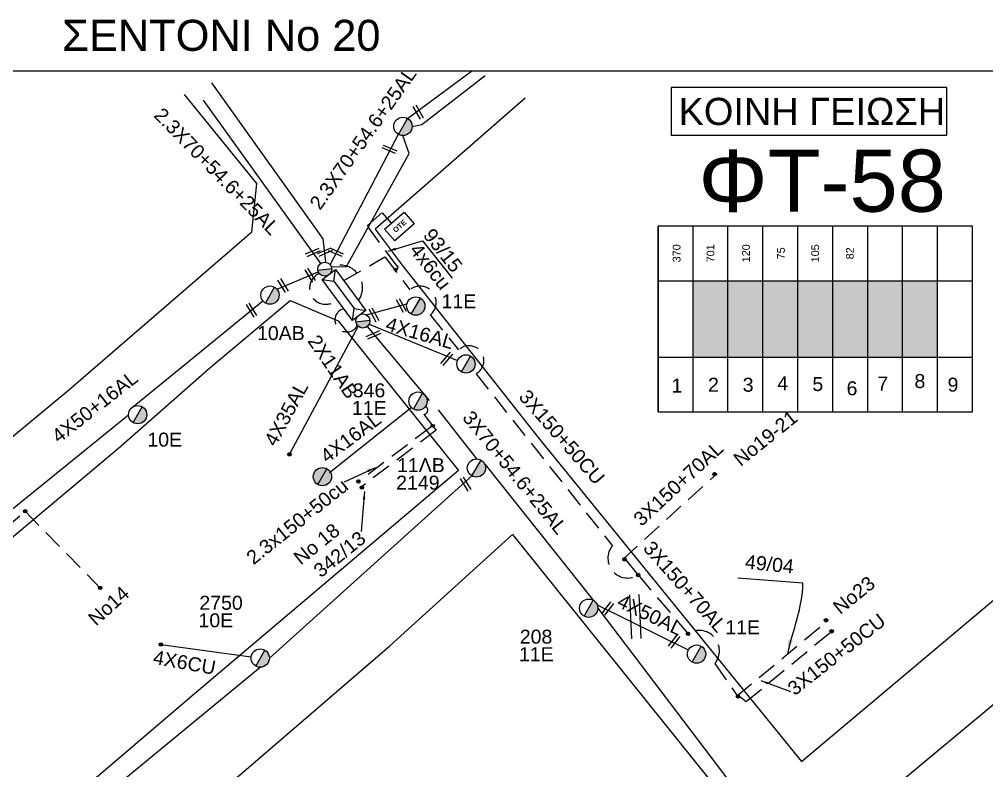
# Model space of a CAD drawing. Header units: millimetres. Extents: x 1266 to 3066, y 765 to 1784.
# Drawn here: x 1540.8 to 1665.4, y 1675.3 to 1772.1 of the extents above; entities that cross this region are included whole.
import ezdxf
from ezdxf.enums import TextEntityAlignment as Align

# ---------------------------------------------------------------- set-up
doc = ezdxf.new("R2010")
doc.units = ezdxf.units.MM
doc.linetypes.add('DASHED', pattern=[19.05, 12.7, -6.35])
for name, color, linetype in [('Pillar OTE', 7, 'Continuous'), ('Άγνωστα', 7, 'Continuous'), ('Ασφαλειοκιβώτια Χ.Τ 9 αναχωρήσεων', 7, 'Continuous'), ('Γυμνά εναέρια ΧΤ (3Φ)   4x35AL', 7, 'Continuous'), ('Γυμνά εναέρια ΧΤ (3Φ)   4x50AL', 7, 'Continuous'), ('Γυμνά εναέρια ΧΤ και ΦΟΠ (3Φ)   4x50+16AL', 7, 'Continuous'), ('Εναέρια παροχή ΧΤ 4x16', 7, 'SYN_LINE'), ('Επιγραφές - Σχήματα', 7, 'Continuous'), ('Καλώδια ΧΤ   3x150+50CU', 7, 'DASHED'), ('Καλώδια ΧΤ   3x150+70AL', 7, 'DASHED'), ('Καλώδια ΧΤ   4x6CU', 7, 'DASHED'), ('Μηχανική τομή', 7, 'Continuous'), ('Στύλος Ξύλινος', 7, 'Continuous'), ('Στύλος Ξύλινος @ 1', 7, 'Continuous'), ('Στύλος ΦΜ', 7, 'Continuous'), ('Στύλος ΦΜ @ 1', 7, 'Continuous'), ('Συνδέσεις', 7, 'Continuous'), ('Συνεστραμμένα ΧΤ   3x70+54.6+25 AL', 7, 'SYN_LINE'), ('Τομή', 7, 'Continuous'), ('Υποσταθμός εναέριος 2 στύλων', 7, 'Continuous'), ('Υποσταθμός πόλεως', 7, 'Continuous'), ('Υπόβαθρο ΔΕΗ', 7, 'Continuous'), ('Υπόγεια καλώδια Δικτύου ΧΤ και Παρ. ΧΤ - 3X150+70 AL', 7, 'DASHED'), ('Υπόγεια καλώδια Παροχών ΧΤ   4x16CU', 7, 'DASHED'), ('Υπόγεια καλώδια Παροχών ΧΤ   4x50AL', 7, 'DASHED')]:
    doc.layers.add(name, color=color, linetype=linetype)
doc.styles.get("Standard").update_dxf_attribs({"font": 'arial.ttf'})
doc.linetypes.add('SYN_LINE', pattern='A,0.5,-0.0001,["/\\/\\/\\/",Standard,S=0.1,R=0,X=0,Y=-0.05],-0.25', length=0.7501)
doc.dimstyles.new('ISO-25', dxfattribs={"dimtxt": 2.5, "dimasz": 2.5, "dimexe": 1.25, "dimexo": 0.625, "dimtad": 1, "dimtxsty": 'Standard', "dimcen": 2.5, "dimadec": 0, "dimazin": 0, "dimtfac": 1, "dimtmove": 0, "dimatfit": 3, "dimfxl": 1, "dimarcsym": 0})

# ---------------------------------------------------------------- blocks, each defined once
blk = doc.blocks.new('ΥΠΑΡΧΩΝ ΤΣΙΜΕΝΤΕΝΙΟΣ ΣΤΥΛΟΣ')
at = {"layer": 'Στύλος ΦΜ'}
blk.add_hatch(color=7, dxfattribs=at).paths.add_polyline_path([(-1.29, -2.28, 0.574793), (2.62, 0, 0.268822), (1.3, 2.27)])
at = {"layer": 'Στύλος ΦΜ', "color": 7}
blk.add_line((-1.29, -2.28), (1.3, 2.27), dxfattribs=at)
blk.add_circle((0, 0), 2.62, dxfattribs=at)
at = {"layer": 'Στύλος ΦΜ', "flags": 4}
for tag, p in [('ΑΡΙΘΜΟΣ', (-4.68, 8.05)), ('ΤΥΠΟΣ', (-4.91, 3.03))]:
    blk.add_attdef(tag, p, '', height=4, dxfattribs=at)
blk = doc.blocks.new('_ΣΥΝΔΕΣΗ')
at = {"layer": 'Συνδέσεις', "linetype": 'SYN_LINE', "ltscale": 40}
blk.add_hatch(color=256, dxfattribs=at).paths.add_polyline_path([(0.5, -0.01, 1), (-0.5, -0.01, 1)])
at = {"layer": 'Συνδέσεις'}
blk.add_circle((0, -0.01), 0.5, dxfattribs=at)
blk = doc.blocks.new('ΥΠΑΡΧΩΝ ΞΥΛΙΝΟΣ ΣΤΥΛΟΣ')
at = {"layer": 'Στύλος Ξύλινος'}
h = blk.add_hatch(color=7, dxfattribs=at)
h.paths.add_polyline_path([(-2.62, 0, 0.270008), (-1.29, -2.28), (1.3, 2.27, 0.576266)])
h.paths.add_polyline_path([(-1.29, -2.28, 0.574793), (2.62, 0, 0.268822), (1.3, 2.27)])
at = {"layer": 'Στύλος Ξύλινος', "color": 7}
blk.add_line((-1.29, -2.28), (1.3, 2.27), dxfattribs=at)
blk.add_circle((0, 0), 2.62, dxfattribs=at)
at = {"layer": 'Στύλος Ξύλινος', "flags": 4}
for tag, p in [('ΑΡΙΘΜΟΣ', (-4.91, 8.6)), ('ΤΥΠΟΣ', (-4.85, 3.39))]:
    blk.add_attdef(tag, p, '', height=4, dxfattribs=at)
blk = doc.blocks.new('ΑΣΦΑΛΕΙΟΚΙΒΩΤΙΟ ΥΠΟΣΤΑΘΜΟΥ 9 ΑΝΑΧΩΡΗΣΕΩΝ')
at = {"layer": 'Ασφαλειοκιβώτια Χ.Τ 9 αναχωρήσεων', "ltscale": 40}
for p, q in [((-23.8, 40.36), (24.02, 40.36)), ((-9.72, 40.36), (-9.72, -40.64)), ((9.94, 40.36), (9.94, -40.64)), ((-23.8, 31.36), (24.02, 31.36)), ((-23.8, 22.36), (24.02, 22.36)), ((-23.8, 13.36), (24.02, 13.36)), ((-23.8, 4.36), (24.02, 4.36)), ((-23.8, -4.64), (24.02, -4.64)), ((-23.8, -13.64), (24.02, -13.64)), ((-23.8, -22.64), (24.02, -22.64)), ((-23.8, -31.64), (24.02, -31.64))]:
    blk.add_line(p, q, dxfattribs=at)
at = {"layer": 'Ασφαλειοκιβώτια Χ.Τ 9 αναχωρήσεων'}
blk.add_lwpolyline([(-23.8, -40.64), (24.02, -40.64), (24.02, 40.36), (-23.8, 40.36)], close=True, dxfattribs=at)
for s, p in [('1', (-18.82, 36.91)), ('2', (-18.62, 27.51)), ('3', (-18.62, 18.57)), ('4', (-18.22, 9.65)), ('5', (-18.44, 0.61)), ('6', (-19.53, -8.2)), ('7', (-18.33, -16.12)), ('8', (-17.67, -25.69)), ('9', (-18.59, -34.23))]:
    blk.add_text(s, height=3.6, rotation=270, dxfattribs=at).set_placement(p)
at = {"layer": 'Ασφαλειοκιβώτια Χ.Τ 9 αναχωρήσεων', "ltscale": 40}
for tag, height, p in [('ΟΝΟΜΑ', 5, (-0.16, 44.31)), ('ΚΕΙΜΕΝΟ 1', 2, (17.06, 35.59)), ('ΚΕΙΜΕΝΟ 2', 2, (17.06, 26.88)), ('ΚΕΙΜΕΝΟ 3', 2, (17.06, 17.69)), ('ΚΕΙΜΕΝΟ 4', 2, (17.06, 8.71)), ('ΚΕΙΜΕΝΟ 5', 2, (17.06, -0.13)), ('ΚΕΙΜΕΝΟ 6', 2, (17.06, -9.05)), ('ΚΕΙΜΕΝΟ 7', 2, (17.06, -18.13)), ('ΚΕΙΜΕΝΟ 8', 2, (17.06, -26.85)), ('ΚΕΙΜΕΝΟ 9', 2, (17.06, -35.99)), ('ΣΧ', 2, (-0.1, -42.64))]:
    blk.add_attdef(tag, text='', height=height, dxfattribs=at).set_placement(p, align=Align.MIDDLE_CENTER)
blk = doc.blocks.new('ΥΠΟΣΤΑΘΜΟΣ ΕΝΑΕΡΙΟΣ ΕΠΙ 2 ΣΤΥΛΩΝ')
at = {"layer": 'Υποσταθμός εναέριος 2 στύλων', "linetype": 'Continuous'}
for points in [[(-11.97, -2.11, 0.574793), (-8.45, -0.07, 0.268822), (-9.64, 1.98)], [(9.68, -2.15, 0.574793), (13.19, -0.1, 0.268822), (12.01, 1.95)]]:
    blk.add_hatch(color=256, dxfattribs=at).paths.add_polyline_path(points)
for p, q in [((-11.97, -2.11), (-9.64, 1.98)), ((9.68, -2.15), (12.01, 1.95))]:
    blk.add_line(p, q, dxfattribs=at)
for centre in [(-10.81, -0.07), (10.84, -0.1)]:
    blk.add_circle(centre, 2.36, dxfattribs=at)
at = {"layer": 'Υποσταθμός πόλεως', "linetype": 'Continuous', "ltscale": 40}
blk.add_lwpolyline([(-8.57, 2.82), (8.57, 2.82), (8.57, -2.82), (-8.57, -2.82)], close=True, dxfattribs=at)
for points in [[(-5.75, 0), (-8.57, 2.82)], [(-8.57, -2.82), (-5.75, 0)], [(-5.75, 0), (5.75, 0)], [(5.75, 0), (8.57, 2.82)], [(8.57, -2.82), (5.75, 0)]]:
    blk.add_lwpolyline(points, dxfattribs=at)
at = {"layer": 'Υποσταθμός εναέριος 2 στύλων', "ltscale": 40, "flags": 1}
for tag, p in [('ΜΕΤΑΣΧΗΜΑΤΙΣΜΟΣ', (14.09, 2.51)), ('ΙΣΧΥΣ', (14.07, -0.28)), ('ΑΡΙΘΜΟΣ', (14.19, -3))]:
    blk.add_attdef(tag, p, '', height=1.8, dxfattribs=at)
blk = doc.blocks.new('ΜΗΧΑΝΙΚΗ ΤΟΜΗ')
at = {"layer": 'Μηχανική τομή', "ltscale": 40}
for p, q in [((-1.89, 0.78), (1.89, 0.78)), ((1.89, 0), (-1.89, 0))]:
    blk.add_line(p, q, dxfattribs=at)
blk = doc.blocks.new('ΤΟΜΗ')
at = {"layer": 'Τομή', "ltscale": 40}
for p, q in [((-5.68, 0), (5.68, 0)), ((5.68, -2.33), (-5.68, -2.33))]:
    blk.add_line(p, q, dxfattribs=at)
blk = doc.blocks.new('TSONTA XT1')
at = {"ltscale": 40}
h = blk.add_hatch(color=256, dxfattribs=at)
h.dxf.hatch_style = 1
h.paths.add_polyline_path([(595.96, 2487.66), (597.07, 2488.77), (595.96, 2489.87), (594.85, 2488.77)])
blk.add_lwpolyline([(594.85, 2488.77), (595.96, 2489.87), (597.07, 2488.77), (595.96, 2487.66)], close=True, dxfattribs=at)
blk = doc.blocks.new('PILLAR ΟΤΕ')
at = {"layer": 'Pillar OTE', "ltscale": 40}
blk.add_lwpolyline([(-3.31, 2.02), (3.39, 2.02), (3.39, -1.99), (-3.31, -1.99)], close=True, dxfattribs=at)
at = {"layer": 'Pillar OTE', "insert": (-1.81, 0.71), "char_height": 1.3575, "width": 109.961, "attachment_point": 1}
blk.add_mtext('{\\fArial|b1|i0|c161|p34;OTE}', dxfattribs=at)

msp = doc.modelspace()

# ---------------------------------------------------------------- hatches: boundary and pattern name
at = {"layer": 'Pillar OTE', "ltscale": 40}
h = msp.add_hatch(color=256, dxfattribs=at)
h.dxf.hatch_style = 1
h.paths.add_polyline_path([(1589.31, 1739.65), (1589.56, 1740.11), (1589.04, 1740.01)])
at = {"layer": 'Ασφαλειοκιβώτια Χ.Τ 9 αναχωρήσεων'}
for color, points in [(27, [(1627.61, 1738.43), (1627.61, 1728.6), (1632.11, 1728.6), (1632.11, 1738.43)]), (173, [(1632.11, 1738.43), (1632.11, 1728.6), (1636.61, 1728.6), (1636.61, 1738.43)]), (85, [(1636.61, 1738.43), (1636.61, 1728.6), (1641.11, 1728.6), (1641.11, 1738.43)]), (30, [(1641.11, 1738.43), (1641.11, 1728.6), (1645.61, 1728.6), (1645.61, 1738.43)]), (6, [(1645.61, 1738.43), (1645.61, 1728.6), (1650.11, 1728.6), (1650.11, 1738.43)]), (2, [(1650.11, 1738.43), (1650.11, 1728.6), (1654.61, 1728.6), (1654.61, 1738.43)]), (62, [(1654.61, 1738.43), (1654.61, 1728.6), (1659.11, 1728.6), (1659.11, 1738.43)])]:
    msp.add_hatch(color=color, dxfattribs=at).paths.add_polyline_path(points)

# ---------------------------------------------------------------- linework, layer by layer
at = {"layer": 'Pillar OTE', "ltscale": 40}
msp.add_lwpolyline([(1589.04, 1740.01), (1589.56, 1740.11), (1589.31, 1739.65), (1589.04, 1740.01)], dxfattribs=at)
at = {"layer": 'Άγνωστα', "color": 27, "linetype": 'SYN_LINE', "ltscale": 5}
msp.add_lwpolyline([(1585.51, 1734.05), (1590.74, 1735.48)], dxfattribs=at)
at = {"layer": 'Άγνωστα', "color": 30, "linetype": 'DASHED', "ltscale": 0.2}
for points in [[(1531.16, 1701.6), (1531.22, 1702.58), (1531.44, 1703.34), (1532.22, 1702.85), (1533.13, 1701.57), (1541.54, 1708.74)], [(1541.54, 1708.74), (1551.36, 1698.71)]]:
    msp.add_lwpolyline(points, dxfattribs=at)
at = {"layer": 'Άγνωστα', "linetype": 'DASHED', "ltscale": 0.2}
msp.add_arc((1582.13, 1737.57), 2.89, 324.9847, 113.0314, dxfattribs=at)
at = {"layer": 'Άγνωστα', "color": 30, "linetype": 'DASHED', "ltscale": 0.2}
msp.add_arc((1580.27, 1737.49), 2.07, 113.6892, 314.9701, dxfattribs=at)
at = {"layer": 'Άγνωστα', "color": 27, "linetype": 'DASHED', "ltscale": 0.2}
msp.add_arc((1582.98, 1733.38), 1.52, 104.4305, 334.3037, dxfattribs=at)
at = {"layer": 'Γυμνά εναέρια ΧΤ (3Φ)   4x35AL', "color": 27, "linetype": 'SYN_LINE', "ltscale": 20}
msp.add_lwpolyline([(1584.45, 1732.6), (1575.7, 1716.27)], dxfattribs=at)
at = {"layer": 'Γυμνά εναέρια ΧΤ (3Φ)   4x50AL', "color": 6, "linetype": 'SYN_LINE', "ltscale": 15}
msp.add_lwpolyline([(1627, 1690.83), (1615.28, 1696.62)], dxfattribs=at)
at = {"layer": 'Γυμνά εναέρια ΧΤ και ΦΟΠ (3Φ)   4x50+16AL', "color": 30}
for points in [[(1574, 1737.35), (1579.31, 1739.59)], [(1555.34, 1722.13), (1572.18, 1735.86)], [(1530.77, 1701.67), (1554.87, 1721.19)]]:
    msp.add_lwpolyline(points, dxfattribs=at)
at = {"layer": 'Εναέρια παροχή ΧΤ 4x16', "color": 27, "ltscale": 15}
msp.add_lwpolyline([(1585.87, 1732.84), (1597.26, 1728.17)], dxfattribs=at)
at = {"layer": 'Εναέρια παροχή ΧΤ 4x16', "color": 7, "ltscale": 15}
msp.add_lwpolyline([(1580.77, 1713.73), (1591.29, 1722.12)], dxfattribs=at)
at = {"layer": 'Επιγραφές - Σχήματα'}
msp.add_lwpolyline([(1299.42, 1765.51), (2825.92, 1765.51), (2825.92, 765.4), (1299.42, 765.4)], close=True, dxfattribs=at)
at = {"layer": 'Επιγραφές - Σχήματα', "color": 190}
msp.add_lwpolyline([(1624.79, 1757.2), (1660.3, 1757.2), (1660.3, 1763.37), (1624.79, 1763.37)], close=True, dxfattribs=at)
at = {"layer": 'Επιγραφές - Σχήματα', "ltscale": 0.2}
msp.add_lwpolyline([(1641.75, 1699.48), (1633.39, 1700.12)], dxfattribs=at)
at = {"layer": 'Καλώδια ΧΤ   3x150+50CU', "color": 6, "ltscale": 0.2}
for points in [[(1582.6, 1738.48), (1587.9, 1741.53), (1591.11, 1737.28)], [(1593.73, 1734.05), (1597.39, 1729.53)], [(1599.64, 1726.47), (1617.21, 1704.3)], [(1633.18, 1684.87), (1644.73, 1694.46)], [(1633.63, 1684.87), (1634.45, 1684.21), (1645.63, 1693.42)]]:
    msp.add_lwpolyline(points, dxfattribs=at)
at = {"layer": 'Καλώδια ΧΤ   3x150+50CU', "color": 27, "linetype": 'DASHED', "ltscale": 0.2}
msp.add_lwpolyline([(1593.13, 1722.27, -0.730475), (1592.93, 1721.22), (1593.89, 1719.98)], format="xyb", dxfattribs=at)
for points in [[(1593.84, 1719.62), (1584.69, 1712.69)], [(1594.21, 1719.54), (1594.49, 1719.18), (1584.95, 1711.95)]]:
    msp.add_lwpolyline(points, dxfattribs=at)
at = {"layer": 'Καλώδια ΧΤ   3x150+50CU', "linetype": 'Continuous', "ltscale": 0.2}
msp.add_lwpolyline([(1585.73, 1715.76), (1585.73, 1715.76)], dxfattribs=at)
at = {"layer": 'Καλώδια ΧΤ   3x150+50CU', "color": 6, "ltscale": 0.2}
for centre, radius, start, end in [((1592.43, 1735.67), 2.08, 308.8787, 129.3302), ((1598.73, 1728.16), 1.92, 298.3274, 134.5125), ((1619.19, 1702.69), 2.55, 141.0479, 301.7077)]:
    msp.add_arc(centre, radius, start, end, dxfattribs=at)
at = {"layer": 'Καλώδια ΧΤ   3x150+70AL', "color": 6, "ltscale": 0.2}
for points in [[(1620.53, 1700.53), (1618.77, 1702.77)], [(1620.53, 1700.53), (1626.96, 1692.95)], [(1630.42, 1689.11), (1633.27, 1685.06)]]:
    msp.add_lwpolyline(points, dxfattribs=at)
msp.add_arc((1628.39, 1690.76), 2.62, 321.01, 123.1349, dxfattribs=at)
at = {"layer": 'Καλώδια ΧΤ   4x6CU', "color": 27, "linetype": 'SYN_LINE', "ltscale": 15}
msp.add_lwpolyline([(1559.04, 1691.57), (1570.67, 1689.98)], dxfattribs=at)
at = {"layer": 'Συνεστραμμένα ΧΤ   3x70+54.6+25 AL', "color": 173, "ltscale": 10}
msp.add_lwpolyline([(1590.81, 1759.37), (1599.07, 1765.48)], dxfattribs=at)
at = {"layer": 'Συνεστραμμένα ΧΤ   3x70+54.6+25 AL', "color": 62, "ltscale": 20}
msp.add_lwpolyline([(1580.3, 1740.83), (1579.95, 1743.84), (1565.61, 1763.97)], dxfattribs=at)
at = {"layer": 'Συνεστραμμένα ΧΤ   3x70+54.6+25 AL', "color": 2, "ltscale": 12}
msp.add_lwpolyline([(1591.4, 1758.35), (1592.65, 1758.6), (1600.84, 1764.89)], dxfattribs=at)
at = {"layer": 'Συνεστραμμένα ΧΤ   3x70+54.6+25 AL', "color": 85, "ltscale": 20}
msp.add_lwpolyline([(1564.5, 1761.72), (1579.62, 1740.68)], dxfattribs=at)
at = {"layer": 'Συνεστραμμένα ΧΤ   3x70+54.6+25 AL', "color": 173, "ltscale": 20}
msp.add_lwpolyline([(1580.85, 1740.5), (1589.64, 1757.33)], dxfattribs=at)
at = {"layer": 'Συνεστραμμένα ΧΤ   3x70+54.6+25 AL', "color": 2, "ltscale": 20}
msp.add_lwpolyline([(1581, 1740.23), (1582.96, 1740.29), (1591.04, 1754.87), (1590.22, 1757.17)], dxfattribs=at)
at = {"layer": 'Συνεστραμμένα ΧΤ   3x70+54.6+25 AL', "color": 27, "ltscale": 15}
msp.add_lwpolyline([(1585.61, 1732.54), (1593.6, 1723.01)], dxfattribs=at)
at = {"layer": 'Συνεστραμμένα ΧΤ   3x70+54.6+25 AL', "color": 27, "ltscale": 10}
msp.add_lwpolyline([(1594.78, 1721.83), (1599.7, 1715.5)], dxfattribs=at)
at = {"layer": 'Συνεστραμμένα ΧΤ   3x70+54.6+25 AL', "color": 27, "ltscale": 20}
for points in [[(1600.8, 1714.76), (1614.75, 1697.27)], [(1573.01, 1689.82), (1599.12, 1713.3)], [(1615.34, 1696.25), (1639.28, 1664.72)], [(1538.39, 1661.1), (1571.83, 1688.64)]]:
    msp.add_lwpolyline(points, dxfattribs=at)
at = {"layer": 'Υπόβαθρο ΔΕΗ'}
for points in [[(1712.73, 1722.4), (1672.89, 1689.29), (1648.01, 1668.57), (1669.27, 1641.82), (1687.6, 1619.33), (1719.18, 1645.29), (1738.15, 1661.21), (1760.78, 1680.07), (1782.75, 1698.36), (1801.37, 1714.33), (1826.25, 1734.76), (1823.54, 1742.43), (1787.13, 1753.22), (1756.8, 1762.66)], [(1514, 1762.2), (1494.32, 1747.18), (1469.13, 1727.86), (1437.25, 1703.91), (1384.11, 1663.49), (1415.6, 1615.91), (1444.38, 1638.77), (1474.75, 1663.94), (1508.1, 1691.98), (1547.14, 1724.34), (1570.75, 1744.78), (1571.38, 1751.01), (1562.06, 1762.46)], [(1605.99, 1762), (1586.66, 1745.11), (1586.66, 1745.11), (1590.14, 1740.47), (1607.67, 1718.24), (1641.57, 1676.48), (1666.87, 1697.76), (1696.56, 1722.36), (1709.82, 1733.21)], [(1592.74, 1743.59), (1596.56, 1738.79)], [(1575.69, 1735.91), (1581.89, 1733.3), (1597.39, 1713.99), (1563.33, 1685.18), (1531.31, 1657.9), (1494.3, 1626.98), (1459.72, 1598.04), (1439.23, 1581.16), (1428.16, 1597.51), (1422.19, 1606.06), (1434.74, 1616.7), (1468.87, 1645.49), (1494.14, 1666.95), (1515.27, 1684.58), (1534.06, 1700.55), (1553.56, 1716.87), (1565.36, 1727.23), (1575.69, 1735.91)], [(1457.35, 1581.16), (1483.69, 1603.78), (1516.84, 1631.07), (1556.74, 1664.05), (1588.52, 1691.41), (1604.35, 1705.76), (1633.5, 1669.43), (1603.24, 1644.31), (1567.66, 1614.67), (1527.47, 1581.16)]]:
    msp.add_lwpolyline(points, dxfattribs=at)
at = {"layer": 'Υπόγεια καλώδια Δικτύου ΧΤ και Παρ. ΧΤ - 3X150+70 AL', "color": 6, "ltscale": 0.2}
msp.add_lwpolyline([(1618.54, 1702.54), (1630.62, 1713.54)], dxfattribs=at)
at = {"layer": 'Υπόγεια καλώδια Παροχών ΧΤ   4x16CU', "color": 6, "linetype": 'DASHED', "ltscale": 0.2}
msp.add_lwpolyline([(1589.56, 1740.11, 0.754707), (1589.48, 1740.34), (1585.61, 1745.52), (1587.55, 1747.22), (1588.72, 1745.88)], format="xyb", dxfattribs=at)

# ---------------------------------------------------------------- block references
at = {"layer": 'Pillar OTE', "xscale": 0.5, "yscale": 0.5, "zscale": 0.5, "rotation": 41.16078613281451}
msp.add_blockref('PILLAR ΟΤΕ', (1589.75, 1745.44), dxfattribs=at)
at = {"layer": 'Ασφαλειοκιβώτια Χ.Τ 9 αναχωρήσεων'}
ref = msp.add_blockref('ΑΣΦΑΛΕΙΟΚΙΒΩΤΙΟ ΥΠΟΣΤΑΘΜΟΥ 9 ΑΝΑΧΩΡΗΣΕΩΝ', (1643.29, 1733.46), dxfattribs=dict(at, xscale=0.5, yscale=0.5, zscale=0.5, rotation=90))
ref.add_attrib('ΚΕΙΜΕΝΟ 2', '701', dxfattribs={"ltscale": 40, "height": 1, "rotation": 90}).set_placement((1629.85, 1741.99), align=Align.MIDDLE_CENTER)
ref.add_attrib('ΚΕΙΜΕΝΟ 1', '370', dxfattribs={"ltscale": 40, "height": 1, "rotation": 90}).set_placement((1625.49, 1741.99), align=Align.MIDDLE_CENTER)
ref.add_attrib('ΚΕΙΜΕΝΟ 3', '120', dxfattribs={"ltscale": 40, "height": 1, "rotation": 90}).set_placement((1634.44, 1741.99), align=Align.MIDDLE_CENTER)
ref.add_attrib('ΚΕΙΜΕΝΟ 4', '75', dxfattribs={"ltscale": 40, "height": 1, "rotation": 90}).set_placement((1638.93, 1741.99), align=Align.MIDDLE_CENTER)
ref.add_attrib('ΚΕΙΜΕΝΟ 5', '105', dxfattribs={"ltscale": 40, "height": 1, "rotation": 90}).set_placement((1643.35, 1741.99), align=Align.MIDDLE_CENTER)
ref.add_attrib('ΚΕΙΜΕΝΟ 6', '82', dxfattribs={"ltscale": 40, "height": 1, "rotation": 90}).set_placement((1647.81, 1741.99), align=Align.MIDDLE_CENTER)
at = {"layer": 'Μηχανική τομή'}
for p, xscale, yscale, zscale, rotation in [((1592.35, 1760.3), 0.4999999999998501, 0.4999999999998501, 0.4999999999998501, 119.0791204577921), ((1588.55, 1755.58), 0.4999999999997848, 0.4999999999997848, 0.4999999999997848, 157.0402173811308), ((1578.54, 1742.28), 0.4999999999997695, 0.4999999999997695, 0.4999999999997695, 203.3989044125594), ((1580.09, 1742.33), 0.4999999999997695, 0.4999999999997695, 0.4999999999997695, 203.3989044125594), ((1581.67, 1742.31), 0.4999999999997848, 0.4999999999997848, 0.4999999999997848, 157.0402173811308), ((1578.44, 1739.28), 0.4999999999998547, 0.4999999999998547, 0.4999999999998547, 121.5648545212797), ((1574.93, 1737.93), 0.4999999999998547, 0.4999999999998547, 0.4999999999998547, 121.5648545212797), ((1570.88, 1734.78), 0.4999999999998547, 0.4999999999998547, 0.4999999999998547, 121.5648545212797), ((1590.2, 1735.36), 0.4999999999996178, 0.4999999999996178, 0.4999999999996178, 118.7462327806371), ((1586.67, 1734.15), 0.4999999999996178, 0.4999999999996178, 0.4999999999996178, 118.7462327806371), ((1586.37, 1731.65), 0.4999999999997695, 0.4999999999997695, 0.4999999999997695, 203.3989044125594), ((1595.71, 1728.52), 0.4999999999997881, 0.4999999999997881, 0.4999999999997881, 228.6403426830833), ((1598.47, 1712.35), 0.4999999999998547, 0.4999999999998547, 0.4999999999998547, 121.5648545212797), ((1616.46, 1696.32), 0.499999999999889, 0.499999999999889, 0.499999999999889, 232.7946901401043), ((1625.02, 1692.1), 0.499999999999889, 0.499999999999889, 0.499999999999889, 232.7946901401043)]:
    msp.add_blockref('ΜΗΧΑΝΙΚΗ ΤΟΜΗ', p, dxfattribs=dict(at, xscale=xscale, yscale=yscale, zscale=zscale, rotation=rotation))
at = {"layer": 'Στύλος Ξύλινος @ 1', "ltscale": 40, "xscale": 0.4499999999998181, "yscale": 0.4499999999998181, "zscale": 0.4499999999998181}
msp.add_blockref('ΥΠΑΡΧΩΝ ΞΥΛΙΝΟΣ ΣΤΥΛΟΣ', (1579.85, 1713.2), dxfattribs=at)
at = {"layer": 'Στύλος ΦΜ @ 1', "ltscale": 40, "xscale": 0.4499999999998181, "yscale": 0.4499999999998181, "zscale": 0.4499999999998181}
for p in [(1590.22, 1758.35), (1598.35, 1727.73)]:
    msp.add_blockref('ΥΠΑΡΧΩΝ ΤΣΙΜΕΝΤΕΝΙΟΣ ΣΤΥΛΟΣ', p, dxfattribs=at)
at = {"layer": 'Στύλος ΦΜ @ 1', "ltscale": 40}
ref = msp.add_blockref('ΥΠΑΡΧΩΝ ΤΣΙΜΕΝΤΕΝΙΟΣ ΣΤΥΛΟΣ', (1573.09, 1736.6), dxfattribs=dict(at, xscale=0.4499999999998181, yscale=0.4499999999998181, zscale=0.4499999999998181))
ref.add_attrib('ΤΥΠΟΣ', '10AB', (1571.42, 1730.81), dxfattribs={"layer": 'Στύλος ΦΜ', "height": 1.8, "flags": 4})
ref = msp.add_blockref('ΥΠΑΡΧΩΝ ΤΣΙΜΕΝΤΕΝΙΟΣ ΣΤΥΛΟΣ', (1591.88, 1735.19), dxfattribs=dict(at, xscale=0.4499999999998181, yscale=0.4499999999998181, zscale=0.4499999999998181))
ref.add_attrib('ΤΥΠΟΣ', '11E', (1595.2, 1734.9), dxfattribs={"layer": 'Στύλος ΦΜ', "height": 1.8, "flags": 4})
ref = msp.add_blockref('ΥΠΑΡΧΩΝ ΤΣΙΜΕΝΤΕΝΙΟΣ ΣΤΥΛΟΣ', (1592.16, 1722.94), dxfattribs=dict(at, xscale=0.4499999999998181, yscale=0.4499999999998181, zscale=0.4499999999998181))
ref.add_attrib('ΤΥΠΟΣ', '11E', (1583.65, 1721.16), dxfattribs={"layer": 'Στύλος ΦΜ', "height": 1.8, "flags": 4})
ref.add_attrib('ΑΡΙΘΜΟΣ', '346', (1583.76, 1723.43), dxfattribs={"layer": 'Στύλος ΦΜ', "height": 1.8, "flags": 4})
ref = msp.add_blockref('ΥΠΑΡΧΩΝ ΤΣΙΜΕΝΤΕΝΙΟΣ ΣΤΥΛΟΣ', (1556.04, 1721.19), dxfattribs=dict(at, xscale=0.4499999999998181, yscale=0.4499999999998181, zscale=0.4499999999998181))
ref.add_attrib('ΤΥΠΟΣ', '10E', (1557.29, 1717.08), dxfattribs={"layer": 'Στύλος ΦΜ', "height": 1.8, "flags": 4})
ref = msp.add_blockref('ΥΠΑΡΧΩΝ ΤΣΙΜΕΝΤΕΝΙΟΣ ΣΤΥΛΟΣ', (1599.7, 1714.32), dxfattribs=dict(at, xscale=0.4499999999998181, yscale=0.4499999999998181, zscale=0.4499999999998181))
ref.add_attrib('ΤΥΠΟΣ', '2149', (1589.35, 1711.53), dxfattribs={"layer": 'Στύλος ΦΜ', "height": 1.8, "flags": 4})
ref.add_attrib('ΑΡΙΘΜΟΣ', '11ΛΒ', (1589.46, 1713.79), dxfattribs={"layer": 'Στύλος ΦΜ', "height": 1.8, "flags": 4})
ref = msp.add_blockref('ΥΠΑΡΧΩΝ ΤΣΙΜΕΝΤΕΝΙΟΣ ΣΤΥΛΟΣ', (1571.83, 1689.82), dxfattribs=dict(at, xscale=0.4499999999998181, yscale=0.4499999999998181, zscale=0.4499999999998181))
ref.add_attrib('ΤΥΠΟΣ', '10E', (1563.88, 1693.79), dxfattribs={"layer": 'Στύλος ΦΜ', "height": 1.8, "flags": 4})
ref.add_attrib('ΑΡΙΘΜΟΣ', '2750', (1563.99, 1696.05), dxfattribs={"layer": 'Στύλος ΦΜ', "height": 1.8, "flags": 4})
ref = msp.add_blockref('ΥΠΑΡΧΩΝ ΤΣΙΜΕΝΤΕΝΙΟΣ ΣΤΥΛΟΣ', (1614.16, 1696.25), dxfattribs=dict(at, xscale=0.4499999999998181, yscale=0.4499999999998181, zscale=0.4499999999998181))
ref.add_attrib('ΤΥΠΟΣ', '11E', (1605.18, 1689.42), dxfattribs={"layer": 'Στύλος ΦΜ', "height": 1.8, "flags": 4})
ref.add_attrib('ΑΡΙΘΜΟΣ', '208', (1605.28, 1691.68), dxfattribs={"layer": 'Στύλος ΦΜ', "height": 1.8, "flags": 4})
ref = msp.add_blockref('ΥΠΑΡΧΩΝ ΤΣΙΜΕΝΤΕΝΙΟΣ ΣΤΥΛΟΣ', (1628.06, 1690.33), dxfattribs=dict(at, xscale=0.4499999999998181, yscale=0.4499999999998181, zscale=0.4499999999998181))
ref.add_attrib('ΤΥΠΟΣ', '11E', (1631.76, 1692.88), dxfattribs={"layer": 'Στύλος ΦΜ', "height": 1.8, "flags": 4})
at = {"layer": 'Συνδέσεις', "xscale": 0.2374492425644889, "yscale": 0.2374492425644889, "zscale": 0.2374492425644889, "rotation": 302.7974310830141}
msp.add_blockref('TSONTA XT1', (1020.66, 1518.61), dxfattribs=at)
at = {"layer": 'Συνδέσεις', "xscale": 0.4499999999998181, "yscale": 0.4499999999998181, "zscale": 0.4499999999998181}
for p in [(1575.6, 1716.08), (1584.48, 1712.58), (1630.39, 1713.54), (1584.93, 1711.8), (1541.55, 1708.75), (1618.77, 1702.55), (1620.53, 1700.53), (1551.21, 1698.87), (1644.73, 1694.69), (1626.96, 1692.95), (1645.46, 1693.28), (1559.03, 1691.57), (1633.4, 1684.88)]:
    msp.add_blockref('_ΣΥΝΔΕΣΗ', p, dxfattribs=at)
at = {"layer": 'Τομή', "xscale": 0.4999999999996945, "yscale": 0.4999999999996945, "zscale": 0.4999999999996945, "rotation": 272.639376335567}
msp.add_blockref('ΤΟΜΗ', (1620.75, 1695.18), dxfattribs=at)
at = {"layer": 'Υποσταθμός εναέριος 2 στύλων', "xscale": 0.3834827133085533, "yscale": 0.3834827133085533, "zscale": 0.3834827133085533, "rotation": 306.4827811793248}
msp.add_blockref('ΥΠΟΣΤΑΘΜΟΣ ΕΝΑΕΡΙΟΣ ΕΠΙ 2 ΣΤΥΛΩΝ', (1582.63, 1736.63), dxfattribs=at)

# ---------------------------------------------------------------- texts
at = {"layer": 'Γυμνά εναέρια ΧΤ (3Φ)   4x35AL', "color": 7, "insert": (1572.24, 1717.83), "char_height": 1.8, "width": 168.3718, "attachment_point": 1, "rotation": 61.4975}
msp.add_mtext('4X35AL', dxfattribs=at)
at = {"layer": 'Γυμνά εναέρια ΧΤ (3Φ)   4x50AL', "color": 7, "insert": (1618.44, 1698.15), "char_height": 1.8, "width": 168.3718, "attachment_point": 1, "rotation": 334.4248}
msp.add_mtext('4X50AL', dxfattribs=at)
at = {"layer": 'Γυμνά εναέρια ΧΤ και ΦΟΠ (3Φ)   4x50+16AL', "color": 7, "insert": (1544.76, 1718.85), "char_height": 1.8, "width": 168.3718, "attachment_point": 1, "rotation": 38.1722}
msp.add_mtext('4X50+16AL', dxfattribs=at)
at = {"layer": 'Εναέρια παροχή ΧΤ 4x16', "color": 7, "char_height": 1.8, "width": 168.3718, "attachment_point": 1}
for insert, rotation in [((1588.35, 1733.81), 343.9959), ((1579.36, 1716.3), 36.9109)]:
    msp.add_mtext('4X16AL', dxfattribs=dict(at, insert=insert, rotation=rotation))
at = {"layer": 'Επιγραφές - Σχήματα', "linetype": 'Continuous', "attachment_point": 1}
for s, insert, char_height, width in [('ΣΕΝΤΟΝΙ Νο 20', (1546.31, 1772.09), 4, 47.3344), ('ΦΤ-58', (1628.3, 1755.35), 8, 13.3189)]:
    msp.add_mtext(s, dxfattribs=dict(at, insert=insert, char_height=char_height, width=width))
at = {"layer": 'Επιγραφές - Σχήματα', "color": 190, "insert": (1625.74, 1762.03), "char_height": 3.5, "width": 35.1311, "attachment_point": 1}
msp.add_mtext('KOINH ΓΕΙΩΣΗ', dxfattribs=at)
at = {"layer": 'Επιγραφές - Σχήματα', "color": 7, "char_height": 1.8}
for s, insert, width, attachment_point, rotation in [('2X11AB', (1578.61, 1731.19), 27.8484, 4, 304.3526), ('No19-21', (1632.62, 1715.83), 168.3718, 1, 38.9839), ('Nο 18', (1575.93, 1703.12), 168.3718, 1, 38.9839), ('342/13', (1578.5, 1701.49), 168.3718, 1, 38.9839), ('49/04', (1634.42, 1703.16), 168.3718, 1, 354.008), ('No23', (1645.44, 1696.75), 168.3718, 1, 38.9839), ('No14', (1550.09, 1694.52), 27.8484, 4, 42.2781)]:
    msp.add_mtext(s, dxfattribs=dict(at, insert=insert, width=width, attachment_point=attachment_point, rotation=rotation))
at = {"layer": 'Καλώδια ΧΤ   3x150+50CU', "color": 7, "char_height": 1.8, "width": 168.3718, "attachment_point": 1}
for insert, rotation in [((1606.4, 1724.61), 311.1361), ((1639.59, 1686.31), 38.2872)]:
    msp.add_mtext('3X150+50CU', dxfattribs=dict(at, insert=insert, rotation=rotation))
at = {"layer": 'Καλώδια ΧΤ   3x150+70AL', "color": 7, "insert": (1622.42, 1705.1), "char_height": 1.8, "width": 168.3718, "attachment_point": 1, "rotation": 311.4196}
msp.add_mtext('3X150+70AL', dxfattribs=at)
at = {"layer": 'Καλώδια ΧΤ   4x6CU', "color": 7, "insert": (1558.25, 1690.86), "char_height": 1.8, "width": 168.3718, "attachment_point": 1, "rotation": 349.8473}
msp.add_mtext('4X6CU', dxfattribs=at)
at = {"layer": 'Συνεστραμμένα ΧΤ   3x70+54.6+25 AL', "color": 7, "char_height": 1.8, "width": 168.3718, "attachment_point": 1}
for s, insert, rotation in [('2.3X70+54.6+25AL', (1578.07, 1748.49), 54.6797), ('2.3X70+54.6+25AL', (1559.3, 1760.93), 314.46), ('3X70+54.6+25AL', (1599.18, 1721.9), 309.1463)]:
    msp.add_mtext(s, dxfattribs=dict(at, insert=insert, rotation=rotation))
at = {"layer": 'Υπόγεια καλώδια Δικτύου ΧΤ και Παρ. ΧΤ - 3X150+70 AL', "color": 7, "char_height": 1.8, "width": 168.3718, "attachment_point": 1}
for s, insert, rotation in [('3X150+70AL', (1619.74, 1708.03), 42.8329), ('2.3x150+50cu', (1569.84, 1703.17), 38.6753)]:
    msp.add_mtext(s, dxfattribs=dict(at, insert=insert, rotation=rotation))
at = {"layer": 'Υπόγεια καλώδια Παροχών ΧΤ   4x50AL', "color": 7, "ltscale": 0.2, "char_height": 1.8, "attachment_point": 1, "rotation": 308.0993}
for s, insert in [('93/15', (1594.15, 1745.41)), ('4x6cu', (1592.4, 1743.49))]:
    msp.add_mtext_dynamic_manual_height_columns(s, width=1.8, gutter_width=12.5, heights=[0.118], dxfattribs=dict(at, insert=insert))

# ---------------------------------------------------------------- leaders
at = {"layer": 'Επιγραφές - Σχήματα', "ltscale": 40}
for points in [[(1588.32, 1742.28), (1592.74, 1743.59)], [(1586.63, 1714.36), (1582.63, 1712.5)], [(1585.28, 1711.28), (1584.86, 1706.13)], [(1636.32, 1686.91), (1640.16, 1685.53)]]:
    msp.add_leader(points, dimstyle='ISO-25', override={"dimasz": 1, "dimtad": 0}, dxfattribs=at)
at = {"layer": 'Επιγραφές - Σχήματα', "ltscale": 0.2, "path_type": 1}
msp.add_leader([(1639.8, 1690.38), (1641.75, 1699.45), (1641.75, 1699.48)], dimstyle='ISO-25', override={"dimasz": 1.8, "dimgap": 0.625, "dimtad": 0}, dxfattribs=at)

doc.saveas('drawing.dxf')
